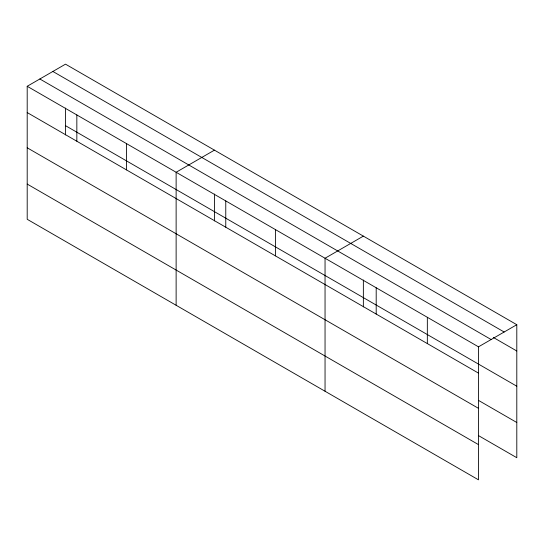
<?xml version="1.0" encoding="UTF-8"?>
<svg xmlns="http://www.w3.org/2000/svg" width="544" height="544" viewBox="0 0 544 544"><rect width="100%" height="100%" fill="white"/><g stroke="black" fill="none" stroke-linecap="round" stroke-linejoin="round"><path stroke-width="0.82" d="M65.511 134.953L65.511 108.059M478.489 408.333L478.489 346.827L27.2 86.285L27.2 219.293L478.489 479.835L478.489 408.333L27.2 147.791M478.808 435.785L516.8 457.715L516.8 324.707L65.511 64.165L27.2 86.285M214.438 150.144L176.127 172.264L176.127 305.272M363.365 236.123L325.047 258.244L325.047 391.252M478.489 346.827L516.8 324.707M52.87 71.461L504.159 332.01M493.422 337.498L516.8 350.996M39.841 78.982L491.13 339.531M65.511 125.671L516.8 386.213M27.2 112.574L478.489 373.116M478.808 400.568L516.8 422.498M27.2 184.076L478.489 444.618M427.339 317.302L427.339 343.59M376.196 287.776L376.196 314.058M363.365 280.024L363.365 306.911M275.407 229.582L275.407 255.87M225.767 200.926L225.767 227.215M214.438 194.038L214.438 220.932M126.48 143.602L126.48 169.891M76.84 114.94L76.84 141.229"/></g></svg>
